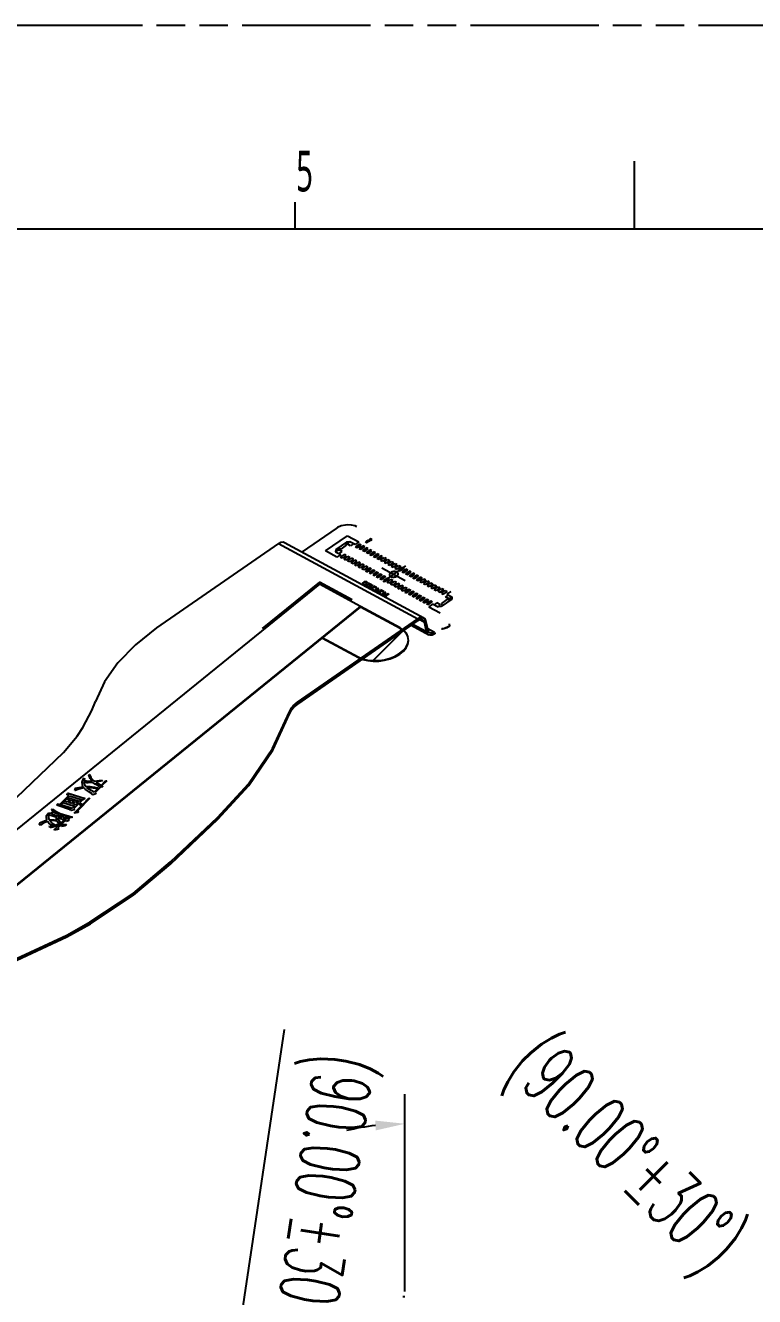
# Model space of a CAD drawing. Header units: millimetres. Extents: x -28 to 350, y 32 to 299.
# Drawn here: x 171.8 to 221.3, y 213 to 299.3 of the extents above; entities that cross this region are included whole.
import ezdxf

# ---------------------------------------------------------------- set-up
doc = ezdxf.new("R2010")
doc.units = ezdxf.units.MM
doc.header["$LTSCALE"] = 19.36
doc.header["$PDMODE"] = 3
doc.header["$PDSIZE"] = 6
doc.linetypes.add('PHANTOM', pattern=[0.8, 0.45, -0.05, 0.1, -0.05, 0.1, -0.05])
doc.layers.get('0').update_dxf_attribs({"linetype": 'CONTINUOUS'})
doc.layers.get('Defpoints').update_dxf_attribs({"linetype": 'CONTINUOUS'})
doc.layers.add('00-SOLID_2', color=7, linetype='CONTINUOUS')
doc.layers.add('00_COSMETICS', color=7, linetype='CONTINUOUS')
doc.layers.add('0PAPERF', color=2, linetype='PHANTOM', plot=False)
doc.layers.add('DIM', color=100, linetype='CONTINUOUS', lineweight=15)
doc.layers.add('備註', color=1, linetype='CONTINUOUS', lineweight=20)
doc.styles.get("Standard").update_dxf_attribs({"font": 'simplex.shx', "width": 0.56})
doc.dimstyles.get("Standard").update_dxf_attribs({"dimtxt": 2, "dimasz": 2, "dimexe": 2, "dimexo": 0.35, "dimtad": 1, "dimzin": 0, "dimdsep": 46, "dimtxsty": 'Standard', "dimcen": 0.09, "dimazin": 0, "dimtol": 1, "dimtp": 0.01, "dimtm": 0.01, "dimtfac": 1, "dimtofl": 0, "dimtmove": 0, "dimatfit": 3, "dimfxl": 1, "dimtolj": 1, "dimtzin": 0, "dimarcsym": 0})

# ---------------------------------------------------------------- blocks, each defined once
blk = doc.blocks.new('*D67')
at = {"layer": 'Defpoints', "color": 0}
for p in [(197.964, 207.574), (198.922, 207.574), (199.472, 207.18), (187.816, 200.845), (199.472, 140.598)]:
    blk.add_point(p, dxfattribs=at)
at = {"layer": '備註', "color": 0, "lineweight": -2}
for p, q in [((186.161, 209.569), (189.397, 231.164)), ((197.614, 207.574), (184.013, 207.574))]:
    blk.add_line(p, q, dxfattribs=at)
for start, end in [(171.47838, 180), (188.52162, 261.47838)]:
    blk.add_arc((199.472, 207.574), 13.46, start, end, dxfattribs=at)
at = {"layer": '備註', "color": 0}
for points in [[(186.494, 205.605), (185.829, 205.555), (186.013, 207.574)], [(197.453, 193.931), (197.503, 194.596), (199.472, 194.115)]]:
    blk.add_solid(points, dxfattribs=at)
at = {"layer": '備註', "color": 0, "insert": (191.411, 219.822), "char_height": 2, "attachment_point": 5, "rotation": 261.47838}
blk.add_mtext('{\\H2x;(\\A1;90.00%%d%%P30%%D\\Fsimplex.shx|c1;)}', dxfattribs=at)
blk = doc.blocks.new('*D68')
at = {"layer": 'Defpoints', "color": 0}
for p in [(212.317, 216.24), (197.564, 213.029), (197.564, 208.116), (197.964, 207.722), (198.922, 207.722)]:
    blk.add_point(p, dxfattribs=at)
at = {"layer": '備註', "color": 0, "lineweight": -2}
for p, q in [((197.564, 213.379), (197.564, 226.757)), ((199.272, 207.722), (216.599, 207.722))]:
    blk.add_line(p, q, dxfattribs=at)
for start, end in [(96.73073, 103.46147), (346.53853, 353.26927)]:
    blk.add_arc((197.564, 207.722), 17.035, start, end, dxfattribs=at)
at = {"layer": '備註', "color": 0}
for points in [[(195.587, 224.307), (195.548, 224.972), (197.564, 224.757)], [(214.814, 205.706), (214.149, 205.745), (214.599, 207.722)]]:
    blk.add_solid(points, dxfattribs=at)
at = {"layer": '備註', "color": 0, "insert": (212.207, 222.365), "char_height": 2, "attachment_point": 5, "rotation": 315}
blk.add_mtext('{\\H2x;(\\A1;90.00%%d\\Fsimplex.shx|c1;%%P30%%D)}', dxfattribs=at)

msp = doc.modelspace()

# ---------------------------------------------------------------- linework, layer by layer
for p, q in [((213.158, 285.465), (213.158, 290.073)), ((190.118, 285.465), (190.118, 287.309)), ((338.495, 285.465), (-17.242, 285.465))]:
    msp.add_line(p, q)
at = {"color": 7}
for p, q in [((192.888, 265.16), (190.585, 263.562)), ((188.989, 264.147), (180.706, 258.402)), ((189.386, 264.211), (198.841, 259.096)), ((191.758, 261.37), (151.193, 228.545)), ((194.55, 259.86), (191.758, 261.37)), ((154.437, 227.401), (194.55, 259.86)), ((154.442, 227.362), (194.555, 259.821)), ((194.555, 259.821), (194.55, 259.86)), ((190.266, 253.36), (198.444, 259.032)), ((190.283, 253.242), (198.461, 258.914)), ((199.142, 258.238), (198.991, 258.879)), ((197.988, 258.586), (199.187, 257.938)), ((199.037, 258.154), (198.886, 258.796)), ((170.669, 246.396), (173.85, 249.423)), ((181.657, 242.522), (184.838, 245.548)), ((181.673, 242.404), (184.855, 245.431))]:
    msp.add_line(p, q, dxfattribs=at)
at = {"color": 9}
for p, q in [((188.989, 264.147), (198.444, 259.032)), ((198.444, 259.032), (198.461, 258.914)), ((198.568, 258.968), (198.886, 258.796)), ((198.991, 258.879), (198.886, 258.796)), ((198.098, 258.662), (199.037, 258.154)), ((199.142, 258.238), (199.037, 258.154)), ((199.112, 258.366), (199.567, 258.119)), ((199.567, 258.119), (199.584, 258.002)), ((200.568, 258.685), (200.592, 258.519)), ((190.266, 253.36), (190.283, 253.242)), ((189.717, 252.704), (189.734, 252.586)), ((184.838, 245.548), (184.855, 245.431)), ((181.657, 242.522), (181.673, 242.404))]:
    msp.add_line(p, q, dxfattribs=at)
at = {"color": 4}
for p, q in [((191.754, 261.512), (187.874, 258.372)), ((193.979, 260.308), (191.754, 261.512)), ((197.236, 258.407), (194.55, 259.86)), ((197.241, 258.368), (194.555, 259.821)), ((191.953, 257.759), (194.396, 256.438)), ((191.959, 257.72), (194.401, 256.399)), ((176.107, 248.447), (176.126, 248.466)), ((176.189, 248.195), (176.107, 248.447)), ((176.126, 248.466), (176.154, 248.457)), ((176.154, 248.457), (176.246, 248.252)), ((175.156, 247.528), (175.699, 247.627)), ((175.645, 247.946), (175.74, 248.191)), ((175.699, 247.627), (175.645, 247.946)), ((175.74, 248.191), (175.787, 248.2)), ((175.815, 248.191), (175.767, 247.956)), ((175.767, 247.956), (175.822, 247.788)), ((175.787, 248.2), (175.815, 248.191)), ((175.822, 247.788), (175.895, 247.638)), ((175.832, 247.985), (175.87, 248.023)), ((175.879, 247.92), (175.832, 247.985)), ((175.87, 248.023), (175.945, 248.024)), ((175.963, 247.892), (175.879, 247.92)), ((175.895, 247.638), (176.194, 247.641)), ((175.945, 248.024), (176.15, 248.007)), ((176.065, 247.884), (175.963, 247.892)), ((176.383, 247.906), (176.065, 247.884)), ((176.15, 248.007), (176.328, 247.999)), ((176.328, 247.999), (176.189, 248.195)), ((176.194, 247.641), (176.484, 247.597)), ((176.246, 248.252), (176.375, 248.084)), ((176.375, 248.084), (176.477, 248)), ((176.541, 247.804), (176.383, 247.906)), ((176.477, 248), (176.814, 248.041)), ((176.484, 247.597), (176.754, 247.534)), ((176.821, 247.638), (176.541, 247.804)), ((177.02, 248.024), (176.57, 247.945)), ((176.57, 247.945), (176.943, 247.723)), ((176.811, 247.591), (176.821, 247.638)), ((176.839, 247.582), (176.811, 247.591)), ((176.814, 248.041), (177.011, 248.052)), ((177.026, 247.621), (176.839, 247.582)), ((176.943, 247.723), (177.244, 248.026)), ((177.319, 248.027), (176.999, 247.705)), ((176.999, 247.705), (177.045, 247.64)), ((177.011, 248.052), (177.038, 248.043)), ((177.038, 248.043), (177.02, 248.024)), ((177.045, 247.64), (177.026, 247.621)), ((177.244, 248.026), (177.319, 248.027)), ((174.139, 246.43), (174.741, 247.036)), ((174.44, 246.658), (174.59, 246.81)), ((174.59, 246.81), (174.814, 246.737)), ((174.629, 247.073), (174.668, 247.186)), ((174.741, 247.036), (174.629, 247.073)), ((174.814, 246.737), (174.663, 246.585)), ((174.666, 246.886), (174.797, 247.018)), ((175.449, 246.63), (174.666, 246.886)), ((174.668, 247.186), (174.714, 247.196)), ((174.714, 247.196), (175.861, 246.822)), ((174.797, 247.018), (175.581, 246.763)), ((175.155, 247.378), (175.184, 247.444)), ((175.183, 247.369), (175.155, 247.378)), ((175.193, 247.491), (175.156, 247.528)), ((175.361, 247.436), (175.183, 247.369)), ((175.184, 247.444), (175.193, 247.491)), ((176.179, 246.843), (175.351, 246.01)), ((175.586, 247.514), (175.361, 247.436)), ((175.581, 246.763), (175.449, 246.63)), ((175.773, 247.553), (175.586, 247.514)), ((175.861, 246.822), (175.646, 246.716)), ((175.69, 246.426), (176.086, 246.824)), ((175.885, 247.441), (175.773, 247.553)), ((176.08, 247.302), (175.885, 247.441)), ((175.97, 247.564), (176.269, 247.567)), ((176.1, 247.471), (175.97, 247.564)), ((176.331, 247.145), (176.08, 247.302)), ((176.086, 246.824), (176.179, 246.843)), ((176.258, 247.37), (176.1, 247.471)), ((176.472, 247.25), (176.258, 247.37)), ((176.269, 247.567), (176.53, 247.532)), ((176.349, 247.089), (176.331, 247.145)), ((176.377, 247.08), (176.349, 247.089)), ((176.583, 247.138), (176.377, 247.08)), ((176.717, 247.496), (176.472, 247.25)), ((176.867, 247.572), (176.528, 247.231)), ((176.528, 247.231), (176.602, 247.157)), ((176.53, 247.532), (176.717, 247.496)), ((176.602, 247.157), (176.583, 247.138)), ((176.754, 247.534), (176.792, 247.572)), ((176.792, 247.572), (176.867, 247.572)), ((173.48, 245.842), (173.574, 245.862)), ((173.705, 245.919), (173.573, 245.787)), ((173.574, 245.862), (173.658, 245.91)), ((173.594, 246.106), (173.613, 246.125)), ((173.668, 245.957), (173.594, 246.106)), ((173.613, 246.125), (173.641, 246.116)), ((173.641, 246.116), (173.837, 245.977)), ((173.658, 245.91), (173.705, 245.919)), ((173.854, 245.846), (173.668, 245.957)), ((173.837, 245.977), (174.163, 245.821)), ((173.933, 246.372), (173.98, 246.457)), ((174.856, 246.071), (173.933, 246.372)), ((173.98, 246.457), (174.027, 246.467)), ((174.027, 246.467), (174.139, 246.43)), ((174.195, 246.412), (174.345, 246.564)), ((174.978, 246.157), (174.195, 246.412)), ((174.345, 246.564), (175.129, 246.308)), ((174.663, 246.585), (174.44, 246.658)), ((174.747, 246.558), (174.898, 246.709)), ((174.943, 246.494), (174.747, 246.558)), ((174.874, 246.015), (174.856, 246.071)), ((174.902, 246.006), (174.874, 246.015)), ((174.898, 246.709), (175.094, 246.646)), ((175.108, 246.064), (174.902, 246.006)), ((175.094, 246.646), (174.943, 246.494)), ((175.129, 246.308), (174.978, 246.157)), ((175.027, 246.467), (175.178, 246.618)), ((175.223, 246.403), (175.027, 246.467)), ((175.42, 246.489), (175.081, 246.148)), ((175.081, 246.148), (175.127, 246.083)), ((175.107, 245.839), (175.577, 246.312)), ((175.369, 245.879), (175.107, 245.839)), ((175.127, 246.083), (175.108, 246.064)), ((175.178, 246.618), (175.374, 246.554)), ((175.374, 246.554), (175.223, 246.403)), ((175.351, 246.01), (175.388, 245.898)), ((175.388, 245.898), (175.369, 245.879)), ((175.577, 246.312), (175.42, 246.489)), ((175.646, 246.716), (175.476, 246.546)), ((175.476, 246.546), (175.69, 246.426)), ((172.747, 245.179), (173.168, 245.342)), ((172.784, 245.141), (172.747, 245.179)), ((172.764, 245.047), (172.784, 245.141)), ((172.82, 245.029), (172.764, 245.047)), ((172.924, 245.096), (172.82, 245.029)), ((173.111, 245.21), (172.924, 245.096)), ((173.289, 245.277), (173.111, 245.21)), ((173.168, 245.342), (173.262, 245.362)), ((173.226, 245.549), (173.236, 245.671)), ((173.262, 245.362), (173.226, 245.549)), ((173.236, 245.671), (173.321, 245.794)), ((173.401, 245.166), (173.289, 245.277)), ((173.321, 245.794), (173.34, 245.813)), ((173.34, 245.813), (173.349, 245.785)), ((173.349, 245.785), (173.366, 245.503)), ((173.366, 245.503), (173.402, 245.391)), ((173.377, 245.776), (173.378, 245.851)), ((173.451, 245.701), (173.377, 245.776)), ((173.378, 245.851), (173.48, 245.842)), ((173.54, 245.045), (173.401, 245.166)), ((173.402, 245.391), (173.73, 245.385)), ((173.673, 245.328), (173.449, 245.326)), ((173.449, 245.326), (173.625, 245.168)), ((173.927, 245.546), (173.451, 245.701)), ((173.577, 245.008), (173.54, 245.045)), ((173.573, 245.787), (173.993, 245.65)), ((173.633, 244.99), (173.577, 245.008)), ((173.625, 245.168), (173.783, 245.066)), ((173.783, 245.066), (173.633, 244.99)), ((173.934, 245.293), (173.673, 245.328)), ((173.708, 244.99), (173.961, 245.059)), ((173.73, 245.385), (173.916, 245.349)), ((173.771, 244.719), (174.393, 245.344)), ((174.036, 245.059), (173.848, 244.945)), ((174.087, 245.745), (173.854, 245.846)), ((173.908, 245.527), (173.927, 245.546)), ((173.916, 245.349), (173.908, 245.527)), ((174.018, 245.19), (173.934, 245.293)), ((173.961, 245.059), (174.026, 245.087)), ((173.983, 245.528), (174.047, 245.407)), ((174.542, 245.345), (173.983, 245.528)), ((173.993, 245.65), (174.087, 245.745)), ((174.194, 245.033), (174.006, 244.843)), ((174.008, 245.143), (174.018, 245.19)), ((174.036, 245.134), (174.008, 245.143)), ((174.026, 245.087), (174.054, 245.078)), ((174.167, 245.192), (174.036, 245.134)), ((174.054, 245.078), (174.036, 245.059)), ((174.047, 245.407), (174.186, 245.211)), ((174.049, 245.632), (174.143, 245.726)), ((174.301, 245.55), (174.049, 245.632)), ((174.143, 245.726), (174.395, 245.644)), ((174.163, 245.821), (174.993, 245.575)), ((174.186, 245.211), (174.167, 245.192)), ((174.241, 244.967), (174.194, 245.033)), ((174.496, 245.336), (174.232, 245.07)), ((174.232, 245.07), (174.279, 245.08)), ((174.279, 245.08), (174.484, 245.063)), ((174.395, 245.644), (174.301, 245.55)), ((174.385, 245.522), (174.479, 245.617)), ((174.664, 245.431), (174.385, 245.522)), ((174.393, 245.344), (174.496, 245.336)), ((174.568, 245.036), (174.465, 244.969)), ((174.479, 245.617), (174.759, 245.526)), ((174.484, 245.063), (174.559, 245.064)), ((174.561, 245.289), (174.542, 245.345)), ((174.559, 245.064), (174.587, 245.055)), ((174.589, 245.28), (174.561, 245.289)), ((174.587, 245.055), (174.568, 245.036)), ((174.748, 245.329), (174.589, 245.28)), ((174.759, 245.526), (174.664, 245.431)), ((174.815, 245.508), (174.72, 245.413)), ((174.72, 245.413), (174.767, 245.348)), ((174.767, 245.348), (174.748, 245.329)), ((174.993, 245.575), (174.815, 245.508)), ((173.427, 244.932), (173.465, 244.969)), ((173.464, 244.894), (173.427, 244.932)), ((173.473, 244.866), (173.464, 244.894)), ((173.465, 244.969), (173.493, 244.96)), ((173.548, 244.867), (173.473, 244.866)), ((173.493, 244.96), (173.708, 244.99)), ((173.67, 244.878), (173.548, 244.867)), ((173.848, 244.945), (173.67, 244.878)), ((173.781, 244.691), (173.771, 244.719)), ((174.061, 244.75), (173.781, 244.691)), ((174.006, 244.843), (174.061, 244.75)), ((174.25, 244.939), (174.241, 244.967)), ((174.371, 244.95), (174.25, 244.939)), ((174.465, 244.969), (174.371, 244.95))]:
    msp.add_line(p, q, dxfattribs=at)
at = {"color": 2}
msp.add_line((195.366, 256.149), (197.449, 258.232), dxfattribs=at)
at = {"color": 7}
for points in [[(194.293, 265.276), (194.187, 265.324), (193.94, 265.388), (193.664, 265.402), (193.523, 265.39), (193.246, 265.33), (192.996, 265.226), (192.888, 265.16)], [(188.989, 264.147), (189.149, 264.226), (189.299, 264.239), (189.386, 264.211)], [(198.841, 259.096), (198.754, 259.125), (198.604, 259.111), (198.444, 259.032)], [(198.77, 258.964), (198.702, 258.986), (198.585, 258.976), (198.461, 258.914)], [(198.886, 258.796), (198.837, 258.905), (198.77, 258.964)], [(198.991, 258.879), (198.927, 259.021), (198.841, 259.096)], [(180.706, 258.402), (179.268, 257.269), (178.08, 256.041), (177.167, 254.743), (176.549, 253.403)], [(199.187, 257.938), (199.1, 258.013), (199.037, 258.154)], [(199.258, 258.07), (199.191, 258.128), (199.142, 258.238)], [(199.584, 258.002), (199.424, 257.923), (199.274, 257.909), (199.187, 257.938)], [(199.567, 258.119), (199.443, 258.058), (199.326, 258.047), (199.258, 258.07)], [(200.592, 258.519), (200.211, 258.353), (200.073, 258.341)], [(173.85, 249.423), (174.383, 249.959), (175.307, 251.071), (175.695, 251.643), (176.317, 252.812), (176.549, 253.403)], [(189.717, 252.704), (189.868, 252.983), (189.979, 253.116), (190.266, 253.36)], [(189.734, 252.586), (189.884, 252.865), (189.996, 252.998), (190.283, 253.242)], [(184.838, 245.548), (186.946, 247.836), (188.582, 250.235), (189.717, 252.704)], [(184.855, 245.431), (186.962, 247.718), (188.599, 250.117), (189.734, 252.586)], [(167.543, 234.646), (171.196, 235.97), (174.603, 237.562), (176.195, 238.45), (179.119, 240.391), (181.657, 242.522)], [(167.559, 234.528), (171.213, 235.852), (174.62, 237.444), (176.212, 238.332), (179.136, 240.273), (181.673, 242.404)]]:
    msp.add_lwpolyline(points, dxfattribs=at)
at = {"color": 4}
for points in [[(197.809, 257.548), (197.769, 257.822), (197.661, 258.043), (197.483, 258.239), (197.236, 258.407)], [(197.775, 257.783), (197.667, 258.003), (197.488, 258.2), (197.241, 258.368)], [(200.211, 258.353), (200.185, 258.347), (200.159, 258.341), (200.13, 258.335), (200.104, 258.331), (200.075, 258.326), (200.046, 258.322)], [(200.592, 258.519), (200.539, 258.485), (200.48, 258.452), (200.418, 258.423), (200.352, 258.396), (200.284, 258.373), (200.211, 258.353)], [(194.396, 256.438), (194.693, 256.31), (195.033, 256.225), (195.402, 256.186), (195.795, 256.194), (196.181, 256.25), (196.554, 256.35), (196.898, 256.491), (197.206, 256.67), (197.455, 256.876), (197.642, 257.102), (197.76, 257.341), (197.803, 257.587)], [(194.401, 256.399), (194.698, 256.271), (195.038, 256.186), (195.408, 256.147), (195.8, 256.155), (196.187, 256.21), (196.559, 256.31), (196.904, 256.451), (197.212, 256.631), (197.461, 256.837), (197.648, 257.063), (197.765, 257.302), (197.809, 257.548)]]:
    msp.add_lwpolyline(points, dxfattribs=at)
at = {"layer": '00-SOLID_2', "color": 7, "linetype": 'Continuous'}
msp.add_line((197.414, 213.029), (197.564, 213.029), dxfattribs=at)
at = {"layer": '00_COSMETICS', "color": 2}
for p, q in [((192.171, 263.632), (193.662, 264.666)), ((193.605, 264.232), (192.867, 263.72)), ((193.581, 264.018), (193.211, 263.762)), ((193.492, 264.154), (193.582, 264.105)), ((193.582, 264.105), (193.581, 264.018)), ((193.834, 264.254), (193.605, 264.232)), ((193.662, 264.666), (194.441, 264.245)), ((193.684, 264.089), (193.685, 264.15)), ((193.878, 263.984), (193.684, 264.089)), ((193.685, 264.15), (193.834, 264.254)), ((194.181, 264.065), (193.834, 264.254)), ((194.077, 264.122), (193.878, 263.984)), ((194.441, 264.245), (194.181, 264.065)), ((194.466, 264.1), (194.203, 263.918)), ((194.329, 263.85), (194.591, 264.032)), ((194.591, 264.032), (194.466, 264.1)), ((194.886, 264.249), (194.902, 264.259)), ((195.01, 264.182), (194.886, 264.249)), ((194.902, 264.259), (195.004, 264.204)), ((194.939, 264.285), (194.962, 264.301)), ((195.062, 264.218), (194.939, 264.285)), ((194.962, 264.301), (195.135, 264.289)), ((195.143, 264.275), (194.973, 264.286)), ((194.973, 264.286), (195.078, 264.229)), ((195.004, 264.204), (195.002, 264.225)), ((195.002, 264.225), (195.023, 264.214)), ((195.025, 264.193), (195.01, 264.182)), ((195.023, 264.214), (195.025, 264.193)), ((195.028, 264.347), (195.044, 264.358)), ((195.135, 264.289), (195.028, 264.347)), ((195.044, 264.358), (195.167, 264.291)), ((195.078, 264.229), (195.062, 264.218)), ((195.065, 264.372), (195.08, 264.383)), ((195.188, 264.306), (195.065, 264.372)), ((195.08, 264.383), (195.204, 264.316)), ((195.167, 264.291), (195.143, 264.275)), ((195.177, 264.369), (195.18, 264.381)), ((195.18, 264.358), (195.177, 264.369)), ((195.18, 264.381), (195.19, 264.391)), ((195.185, 264.352), (195.18, 264.358)), ((195.183, 264.454), (195.198, 264.465)), ((195.238, 264.424), (195.183, 264.454)), ((195.196, 264.347), (195.185, 264.352)), ((195.204, 264.316), (195.188, 264.306)), ((195.19, 264.391), (195.238, 264.424)), ((195.206, 264.344), (195.196, 264.347)), ((195.198, 264.465), (195.322, 264.398)), ((195.204, 264.381), (195.198, 264.374)), ((195.198, 264.374), (195.198, 264.368)), ((195.198, 264.368), (195.204, 264.362)), ((195.253, 264.416), (195.204, 264.381)), ((195.204, 264.362), (195.211, 264.357)), ((195.225, 264.344), (195.206, 264.344)), ((195.211, 264.357), (195.222, 264.355)), ((195.222, 264.355), (195.232, 264.356)), ((195.243, 264.347), (195.225, 264.344)), ((195.232, 264.356), (195.243, 264.36)), ((195.243, 264.36), (195.293, 264.394)), ((195.259, 264.355), (195.243, 264.347)), ((195.293, 264.394), (195.253, 264.416)), ((195.322, 264.398), (195.259, 264.355)), ((192.95, 263.211), (192.171, 263.632)), ((192.867, 263.72), (192.861, 263.579)), ((193.01, 263.682), (192.861, 263.579)), ((192.861, 263.579), (193.209, 263.391)), ((193.209, 263.391), (192.95, 263.211)), ((193.071, 263.75), (192.981, 263.799)), ((193.109, 263.69), (193.01, 263.682)), ((193.211, 263.762), (193.071, 263.75)), ((193.104, 263.447), (193.303, 263.585)), ((193.303, 263.585), (193.109, 263.69)), ((193.188, 263.214), (193.451, 263.396)), ((193.313, 263.146), (193.188, 263.214)), ((193.576, 263.328), (193.313, 263.146)), ((193.431, 263.082), (193.694, 263.264)), ((193.576, 263.328), (193.451, 263.396)), ((193.819, 263.196), (193.557, 263.014)), ((193.675, 262.95), (193.937, 263.133)), ((193.819, 263.196), (193.694, 263.264)), ((194.063, 263.065), (193.937, 263.133)), ((194.329, 263.85), (194.203, 263.918)), ((194.709, 263.968), (194.447, 263.786)), ((194.572, 263.718), (194.447, 263.786)), ((194.572, 263.718), (194.835, 263.901)), ((194.953, 263.837), (194.69, 263.654)), ((194.815, 263.587), (194.69, 263.654)), ((194.835, 263.901), (194.709, 263.968)), ((194.815, 263.587), (195.078, 263.769)), ((195.196, 263.705), (194.933, 263.523)), ((195.059, 263.455), (194.933, 263.523)), ((195.078, 263.769), (194.953, 263.837)), ((195.059, 263.455), (195.321, 263.637)), ((195.439, 263.573), (195.177, 263.391)), ((195.302, 263.323), (195.177, 263.391)), ((195.321, 263.637), (195.196, 263.705)), ((195.302, 263.323), (195.565, 263.506)), ((195.683, 263.442), (195.42, 263.26)), ((195.545, 263.192), (195.42, 263.26)), ((195.565, 263.506), (195.439, 263.573)), ((195.545, 263.192), (195.808, 263.374)), ((195.926, 263.31), (195.663, 263.128)), ((195.788, 263.06), (195.663, 263.128)), ((195.808, 263.374), (195.683, 263.442)), ((195.788, 263.06), (196.051, 263.242)), ((195.907, 262.996), (196.169, 263.178)), ((196.051, 263.242), (195.926, 263.31)), ((196.294, 263.111), (196.032, 262.929)), ((196.169, 263.178), (196.294, 263.111)), ((193.557, 263.014), (193.431, 263.082)), ((193.8, 262.883), (193.675, 262.95)), ((194.063, 263.065), (193.8, 262.883)), ((193.918, 262.819), (194.181, 263.001)), ((194.043, 262.751), (193.918, 262.819)), ((194.306, 262.933), (194.043, 262.751)), ((194.161, 262.687), (194.424, 262.869)), ((194.287, 262.619), (194.161, 262.687)), ((194.306, 262.933), (194.181, 263.001)), ((194.549, 262.802), (194.287, 262.619)), ((194.405, 262.555), (194.667, 262.738)), ((194.53, 262.488), (194.405, 262.555)), ((194.549, 262.802), (194.424, 262.869)), ((194.793, 262.67), (194.53, 262.488)), ((194.648, 262.424), (194.911, 262.606)), ((194.773, 262.356), (194.648, 262.424)), ((194.793, 262.67), (194.667, 262.738)), ((195.036, 262.538), (194.773, 262.356)), ((195.154, 262.474), (194.891, 262.292)), ((194.891, 262.292), (195.017, 262.224)), ((195.036, 262.538), (194.911, 262.606)), ((195.017, 262.224), (195.279, 262.407)), ((195.397, 262.343), (195.135, 262.161)), ((195.154, 262.474), (195.279, 262.407)), ((195.26, 262.093), (195.523, 262.275)), ((195.397, 262.343), (195.523, 262.275)), ((195.907, 262.996), (196.032, 262.929)), ((196.006, 262.478), (197.575, 261.629)), ((196.076, 261.534), (197.63, 262.613)), ((196.15, 262.865), (196.413, 263.047)), ((196.15, 262.865), (196.275, 262.797)), ((196.538, 262.979), (196.275, 262.797)), ((196.393, 262.733), (196.656, 262.915)), ((196.393, 262.733), (196.518, 262.665)), ((196.413, 263.047), (196.538, 262.979)), ((196.781, 262.848), (196.518, 262.665)), ((196.637, 262.601), (196.899, 262.784)), ((196.637, 262.601), (196.762, 262.534)), ((196.656, 262.915), (196.781, 262.848)), ((197.024, 262.716), (196.762, 262.534)), ((196.88, 262.47), (197.143, 262.652)), ((196.88, 262.47), (197.005, 262.402)), ((196.899, 262.784), (197.024, 262.716)), ((197.268, 262.584), (197.005, 262.402)), ((197.123, 262.338), (197.386, 262.52)), ((197.123, 262.338), (197.248, 262.27)), ((197.143, 262.652), (197.268, 262.584)), ((197.511, 262.453), (197.248, 262.27)), ((197.629, 262.389), (197.367, 262.206)), ((197.386, 262.52), (197.511, 262.453)), ((197.492, 262.139), (197.754, 262.321)), ((197.873, 262.257), (197.61, 262.075)), ((197.754, 262.321), (197.629, 262.389)), ((197.998, 262.189), (197.873, 262.257)), ((194.668, 261.414), (194.667, 261.394)), ((194.667, 261.394), (194.677, 261.368)), ((194.679, 261.435), (194.668, 261.414)), ((194.691, 261.45), (194.679, 261.435)), ((194.713, 261.472), (194.691, 261.45)), ((194.718, 261.435), (194.705, 261.401)), ((194.705, 261.401), (194.71, 261.384)), ((194.764, 261.507), (194.713, 261.472)), ((194.746, 261.462), (194.718, 261.435)), ((194.785, 261.489), (194.746, 261.462)), ((194.797, 261.524), (194.764, 261.507)), ((194.824, 261.509), (194.785, 261.489)), ((194.819, 261.532), (194.797, 261.524)), ((194.852, 261.542), (194.819, 261.532)), ((194.879, 261.521), (194.824, 261.509)), ((194.846, 261.366), (194.885, 261.386)), ((194.885, 261.545), (194.852, 261.542)), ((194.906, 261.52), (194.879, 261.521)), ((194.929, 261.542), (194.885, 261.545)), ((194.885, 261.386), (194.924, 261.413)), ((194.938, 261.509), (194.906, 261.52)), ((194.906, 261.368), (194.957, 261.403)), ((194.924, 261.413), (194.952, 261.439)), ((194.966, 261.529), (194.929, 261.542)), ((194.96, 261.491), (194.938, 261.509)), ((194.952, 261.439), (194.965, 261.474)), ((194.957, 261.403), (194.979, 261.425)), ((194.965, 261.474), (194.96, 261.491)), ((194.993, 261.507), (194.966, 261.529)), ((194.979, 261.425), (194.991, 261.44)), ((194.991, 261.44), (195.002, 261.461)), ((195.003, 261.481), (194.993, 261.507)), ((195.002, 261.461), (195.003, 261.481)), ((195.078, 261.434), (195.106, 261.453)), ((195.228, 261.353), (195.078, 261.434)), ((195.106, 261.453), (195.299, 261.349)), ((195.135, 262.161), (195.26, 262.093)), ((195.641, 262.211), (195.378, 262.029)), ((195.378, 262.029), (195.503, 261.961)), ((195.503, 261.961), (195.766, 262.143)), ((195.884, 262.079), (195.621, 261.897)), ((195.621, 261.897), (195.746, 261.83)), ((195.641, 262.211), (195.766, 262.143)), ((195.746, 261.83), (196.009, 262.012)), ((196.127, 261.948), (195.865, 261.766)), ((195.865, 261.766), (195.99, 261.698)), ((195.884, 262.079), (196.009, 262.012)), ((195.99, 261.698), (196.253, 261.88)), ((196.371, 261.816), (196.108, 261.634)), ((196.108, 261.634), (196.233, 261.566)), ((196.127, 261.948), (196.253, 261.88)), ((196.233, 261.566), (196.496, 261.748)), ((196.351, 261.502), (196.614, 261.685)), ((196.476, 261.435), (196.351, 261.502)), ((196.371, 261.816), (196.496, 261.748)), ((196.739, 261.617), (196.476, 261.435)), ((196.595, 261.371), (196.857, 261.553)), ((196.739, 261.617), (196.614, 261.685)), ((196.982, 261.485), (196.72, 261.303)), ((196.838, 261.239), (197.101, 261.421)), ((196.982, 261.485), (196.857, 261.553)), ((197.226, 261.354), (197.101, 261.421)), ((197.492, 262.139), (197.367, 262.206)), ((197.735, 262.007), (197.61, 262.075)), ((197.735, 262.007), (197.998, 262.189)), ((198.116, 262.125), (197.853, 261.943)), ((197.978, 261.876), (197.853, 261.943)), ((197.978, 261.876), (198.241, 262.058)), ((198.359, 261.994), (198.097, 261.812)), ((198.222, 261.744), (198.097, 261.812)), ((198.241, 262.058), (198.116, 262.125)), ((198.222, 261.744), (198.484, 261.926)), ((198.603, 261.862), (198.34, 261.68)), ((198.465, 261.612), (198.34, 261.68)), ((198.484, 261.926), (198.359, 261.994)), ((198.465, 261.612), (198.728, 261.794)), ((198.583, 261.548), (198.846, 261.731)), ((198.583, 261.548), (198.708, 261.481)), ((198.728, 261.794), (198.603, 261.862)), ((198.971, 261.663), (198.708, 261.481)), ((198.827, 261.417), (199.089, 261.599)), ((198.827, 261.417), (198.952, 261.349)), ((198.846, 261.731), (198.971, 261.663)), ((199.214, 261.531), (198.952, 261.349)), ((199.07, 261.285), (199.333, 261.467)), ((199.089, 261.599), (199.214, 261.531)), ((199.458, 261.4), (199.195, 261.217)), ((199.333, 261.467), (199.458, 261.4)), ((194.677, 261.368), (194.704, 261.346)), ((194.704, 261.346), (194.741, 261.333)), ((194.71, 261.384), (194.732, 261.366)), ((194.732, 261.366), (194.764, 261.355)), ((194.741, 261.333), (194.785, 261.33)), ((194.764, 261.355), (194.791, 261.354)), ((194.785, 261.33), (194.818, 261.333)), ((194.791, 261.354), (194.846, 261.366)), ((194.818, 261.333), (194.851, 261.343)), ((194.851, 261.343), (194.873, 261.351)), ((194.873, 261.351), (194.906, 261.368)), ((194.887, 261.295), (194.904, 261.314)), ((194.887, 261.268), (194.887, 261.295)), ((194.897, 261.249), (194.887, 261.268)), ((194.923, 261.227), (194.897, 261.249)), ((194.904, 261.314), (194.916, 261.321)), ((194.916, 261.321), (194.943, 261.334)), ((194.945, 261.216), (194.923, 261.227)), ((194.937, 261.296), (194.931, 261.279)), ((194.931, 261.279), (194.935, 261.262)), ((194.935, 261.262), (194.957, 261.244)), ((194.948, 261.304), (194.937, 261.296)), ((194.943, 261.334), (194.971, 261.34)), ((194.988, 261.199), (194.945, 261.216)), ((194.981, 261.314), (194.948, 261.304)), ((194.957, 261.244), (194.978, 261.232)), ((194.971, 261.34), (195.228, 261.353)), ((194.978, 261.232), (195.01, 261.222)), ((195.271, 261.329), (194.981, 261.314)), ((195.021, 261.196), (194.988, 261.199)), ((195.01, 261.222), (195.038, 261.221)), ((195.064, 261.2), (195.021, 261.196)), ((195.038, 261.221), (195.065, 261.227)), ((195.092, 261.212), (195.064, 261.2)), ((195.065, 261.227), (195.092, 261.212)), ((195.079, 261.143), (195.341, 261.326)), ((195.111, 261.126), (195.079, 261.143)), ((195.182, 261.136), (195.111, 261.126)), ((195.374, 261.308), (195.156, 261.157)), ((195.156, 261.157), (195.227, 261.167)), ((195.227, 261.167), (195.182, 261.136)), ((195.23, 261.11), (195.247, 261.128)), ((195.23, 261.083), (195.23, 261.11)), ((195.24, 261.063), (195.23, 261.083)), ((195.266, 261.042), (195.24, 261.063)), ((195.247, 261.128), (195.259, 261.136)), ((195.259, 261.136), (195.286, 261.148)), ((195.288, 261.03), (195.266, 261.042)), ((195.299, 261.349), (195.271, 261.329)), ((195.28, 261.111), (195.274, 261.093)), ((195.274, 261.093), (195.278, 261.077)), ((195.278, 261.077), (195.3, 261.058)), ((195.291, 261.118), (195.28, 261.111)), ((195.286, 261.148), (195.314, 261.154)), ((195.331, 261.014), (195.288, 261.03)), ((195.324, 261.128), (195.291, 261.118)), ((195.3, 261.058), (195.321, 261.047)), ((195.314, 261.154), (195.571, 261.167)), ((195.321, 261.047), (195.353, 261.036)), ((195.614, 261.144), (195.324, 261.128)), ((195.363, 261.01), (195.331, 261.014)), ((195.341, 261.326), (195.374, 261.308)), ((195.353, 261.036), (195.381, 261.035)), ((195.407, 261.014), (195.363, 261.01)), ((195.381, 261.035), (195.408, 261.041)), ((195.435, 261.027), (195.407, 261.014)), ((195.408, 261.041), (195.435, 261.027)), ((195.421, 261.248), (195.449, 261.268)), ((195.571, 261.167), (195.421, 261.248)), ((195.449, 261.268), (195.642, 261.163)), ((195.475, 260.929), (195.626, 261.034)), ((195.507, 260.911), (195.475, 260.929)), ((195.787, 260.947), (195.507, 260.911)), ((195.552, 260.942), (195.658, 261.016)), ((195.749, 260.967), (195.552, 260.942)), ((195.573, 261.063), (195.606, 261.086)), ((195.626, 261.034), (195.573, 261.063)), ((195.606, 261.086), (195.66, 261.057)), ((195.642, 261.163), (195.614, 261.144)), ((195.658, 261.016), (195.749, 260.967)), ((195.66, 261.057), (195.738, 261.111)), ((195.77, 261.094), (195.692, 261.039)), ((195.692, 261.039), (195.821, 260.97)), ((195.723, 260.843), (195.74, 260.861)), ((195.723, 260.816), (195.723, 260.843)), ((195.733, 260.797), (195.723, 260.816)), ((195.759, 260.775), (195.733, 260.797)), ((195.738, 261.111), (195.77, 261.094)), ((195.74, 260.861), (195.752, 260.869)), ((195.752, 260.869), (195.779, 260.882)), ((195.781, 260.764), (195.759, 260.775)), ((195.773, 260.844), (195.767, 260.827)), ((195.767, 260.827), (195.771, 260.81)), ((195.771, 260.81), (195.793, 260.792)), ((195.784, 260.852), (195.773, 260.844)), ((195.779, 260.882), (195.807, 260.888)), ((195.824, 260.747), (195.781, 260.764)), ((195.817, 260.861), (195.784, 260.852)), ((195.821, 260.97), (195.787, 260.947)), ((195.793, 260.792), (195.814, 260.78)), ((195.807, 260.888), (196.064, 260.9)), ((195.814, 260.78), (195.846, 260.769)), ((196.107, 260.877), (195.817, 260.861)), ((195.857, 260.743), (195.824, 260.747)), ((195.846, 260.769), (195.874, 260.769)), ((195.9, 260.747), (195.857, 260.743)), ((195.874, 260.769), (195.901, 260.774)), ((195.928, 260.76), (195.9, 260.747)), ((195.901, 260.774), (195.928, 260.76)), ((195.914, 260.982), (195.942, 261.001)), ((196.064, 260.9), (195.914, 260.982)), ((195.942, 261.001), (196.135, 260.897)), ((195.968, 260.662), (196.119, 260.767)), ((196.001, 260.645), (195.968, 260.662)), ((196.28, 260.68), (196.001, 260.645)), ((196.045, 260.676), (196.151, 260.749)), ((196.243, 260.7), (196.045, 260.676)), ((196.066, 260.796), (196.099, 260.819)), ((196.119, 260.767), (196.066, 260.796)), ((196.099, 260.819), (196.153, 260.79)), ((196.135, 260.897), (196.107, 260.877)), ((196.151, 260.749), (196.243, 260.7)), ((196.153, 260.79), (196.231, 260.844)), ((196.172, 260.552), (196.435, 260.734)), ((196.204, 260.535), (196.172, 260.552)), ((196.263, 260.827), (196.185, 260.773)), ((196.185, 260.773), (196.314, 260.703)), ((196.275, 260.544), (196.204, 260.535)), ((196.231, 260.844), (196.263, 260.827)), ((196.467, 260.717), (196.249, 260.566)), ((196.249, 260.566), (196.32, 260.575)), ((196.32, 260.575), (196.275, 260.544)), ((196.314, 260.703), (196.28, 260.68)), ((196.435, 260.734), (196.467, 260.717)), ((196.72, 261.303), (196.595, 261.371)), ((196.963, 261.171), (196.838, 261.239)), ((197.226, 261.354), (196.963, 261.171)), ((197.081, 261.107), (197.344, 261.29)), ((197.206, 261.04), (197.081, 261.107)), ((197.469, 261.222), (197.206, 261.04)), ((197.325, 260.976), (197.587, 261.158)), ((197.45, 260.908), (197.325, 260.976)), ((197.469, 261.222), (197.344, 261.29)), ((197.712, 261.09), (197.45, 260.908)), ((197.831, 261.026), (197.568, 260.844)), ((197.568, 260.844), (197.693, 260.777)), ((197.712, 261.09), (197.587, 261.158)), ((197.693, 260.777), (197.956, 260.959)), ((198.074, 260.895), (197.811, 260.713)), ((197.811, 260.713), (197.936, 260.645)), ((197.831, 261.026), (197.956, 260.959)), ((197.936, 260.645), (198.199, 260.827)), ((198.317, 260.763), (198.055, 260.581)), ((198.055, 260.581), (198.18, 260.513)), ((198.074, 260.895), (198.199, 260.827)), ((198.18, 260.513), (198.442, 260.695)), ((198.561, 260.632), (198.298, 260.449)), ((198.317, 260.763), (198.442, 260.695)), ((198.423, 260.382), (198.686, 260.564)), ((198.561, 260.632), (198.686, 260.564)), ((199.07, 261.285), (199.195, 261.217)), ((199.313, 261.153), (199.576, 261.336)), ((199.313, 261.153), (199.438, 261.086)), ((199.701, 261.268), (199.438, 261.086)), ((199.557, 261.022), (199.819, 261.204)), ((199.557, 261.022), (199.682, 260.954)), ((199.576, 261.336), (199.701, 261.268)), ((199.944, 261.136), (199.682, 260.954)), ((199.8, 260.89), (200.063, 261.072)), ((199.8, 260.89), (199.925, 260.822)), ((199.819, 261.204), (199.944, 261.136)), ((200.188, 261.005), (199.925, 260.822)), ((200.043, 260.759), (200.306, 260.941)), ((200.043, 260.759), (200.168, 260.691)), ((200.063, 261.072), (200.188, 261.005)), ((200.431, 260.873), (200.168, 260.691)), ((200.306, 260.941), (200.431, 260.873)), ((200.316, 260.501), (200.515, 260.639)), ((200.67, 260.875), (200.41, 260.696)), ((200.41, 260.696), (200.758, 260.508)), ((198.298, 260.449), (198.423, 260.382)), ((198.804, 260.5), (198.541, 260.318)), ((198.541, 260.318), (198.666, 260.25)), ((198.666, 260.25), (198.929, 260.432)), ((199.047, 260.368), (198.785, 260.186)), ((198.785, 260.186), (198.91, 260.118)), ((198.804, 260.5), (198.929, 260.432)), ((198.91, 260.118), (199.172, 260.301)), ((199.291, 260.237), (199.028, 260.054)), ((199.028, 260.054), (199.153, 259.987)), ((199.047, 260.368), (199.172, 260.301)), ((199.153, 259.987), (199.416, 260.169)), ((199.438, 260.021), (199.179, 259.841)), ((199.179, 259.841), (199.957, 259.42)), ((199.291, 260.237), (199.416, 260.169)), ((199.785, 259.833), (199.438, 260.021)), ((199.741, 260.103), (199.542, 259.965)), ((199.935, 259.997), (199.741, 260.103)), ((199.785, 259.833), (199.934, 259.936)), ((200.014, 259.854), (199.785, 259.833)), ((199.934, 259.936), (199.935, 259.997)), ((200.752, 260.366), (200.014, 259.854)), ((200.038, 260.069), (200.037, 259.982)), ((200.037, 259.982), (200.127, 259.933)), ((200.408, 260.325), (200.038, 260.069)), ((200.511, 260.396), (200.316, 260.501)), ((200.548, 260.336), (200.408, 260.325)), ((200.609, 260.404), (200.511, 260.396)), ((200.639, 260.287), (200.548, 260.336)), ((200.758, 260.508), (200.609, 260.404)), ((200.758, 260.508), (200.752, 260.366))]:
    msp.add_line(p, q, dxfattribs=at)
for points in [[(196.601, 262.156), (196.564, 262.125), (196.536, 262.091), (196.518, 262.056), (196.511, 262.019), (196.517, 261.983), (196.533, 261.95), (196.56, 261.921), (196.597, 261.896), (196.641, 261.876), (196.692, 261.864), (196.748, 261.858), (196.806, 261.859), (196.864, 261.867), (196.92, 261.882), (196.972, 261.904), (197.018, 261.93)], [(197.018, 261.93), (197.056, 261.961), (197.084, 261.995), (197.101, 262.031), (197.108, 262.068), (197.103, 262.103), (197.086, 262.136), (197.06, 262.166), (197.023, 262.191), (196.978, 262.21), (196.927, 262.223), (196.872, 262.229), (196.813, 262.228), (196.755, 262.219), (196.699, 262.204), (196.647, 262.183), (196.601, 262.156)]]:
    msp.add_lwpolyline(points, dxfattribs=at)
at = {"layer": '0PAPERF'}
msp.add_line((350.11, 299.295), (-27.842, 299.295), dxfattribs=at)

# ---------------------------------------------------------------- texts
at = {"layer": 'DIM', "insert": (190.17, 290.795), "char_height": 2.7648, "width": 1.68329, "attachment_point": 1}
msp.add_mtext('{\\fMicrosoft JhengHei|b0|i0|c136|p0;\\C0;5}', dxfattribs=at)

# ---------------------------------------------------------------- dimensions: what is measured, and where the dimension line sits
at = {"layer": '備註'}
for base, line1, line2, text, picture, middle in [((187.816, 200.845), ((198.922, 207.574), (197.964, 207.574)), ((199.472, 140.598), (199.472, 207.18)), '{\\H2x;(<>%%P30%%D\\Fsimplex.shx|c1;)}', '*D67', (191.411, 219.822)), ((212.317, 216.24), ((197.564, 208.116), (197.564, 213.029)), ((198.922, 207.722), (197.964, 207.722)), '{\\H2x;(<>\\Fsimplex.shx|c1;%%P30%%D)}', '*D68', (212.207, 222.365))]:
    dim = msp.add_angular_dim_2l(base=base, line1=line1, line2=line2, text=text, dimstyle='Standard', override={"dimtol": 0}, dxfattribs=at)
    dim.commit()
    dim.dimension.update_dxf_attribs({"geometry": picture, "text_midpoint": middle})

doc.saveas('drawing.dxf')
